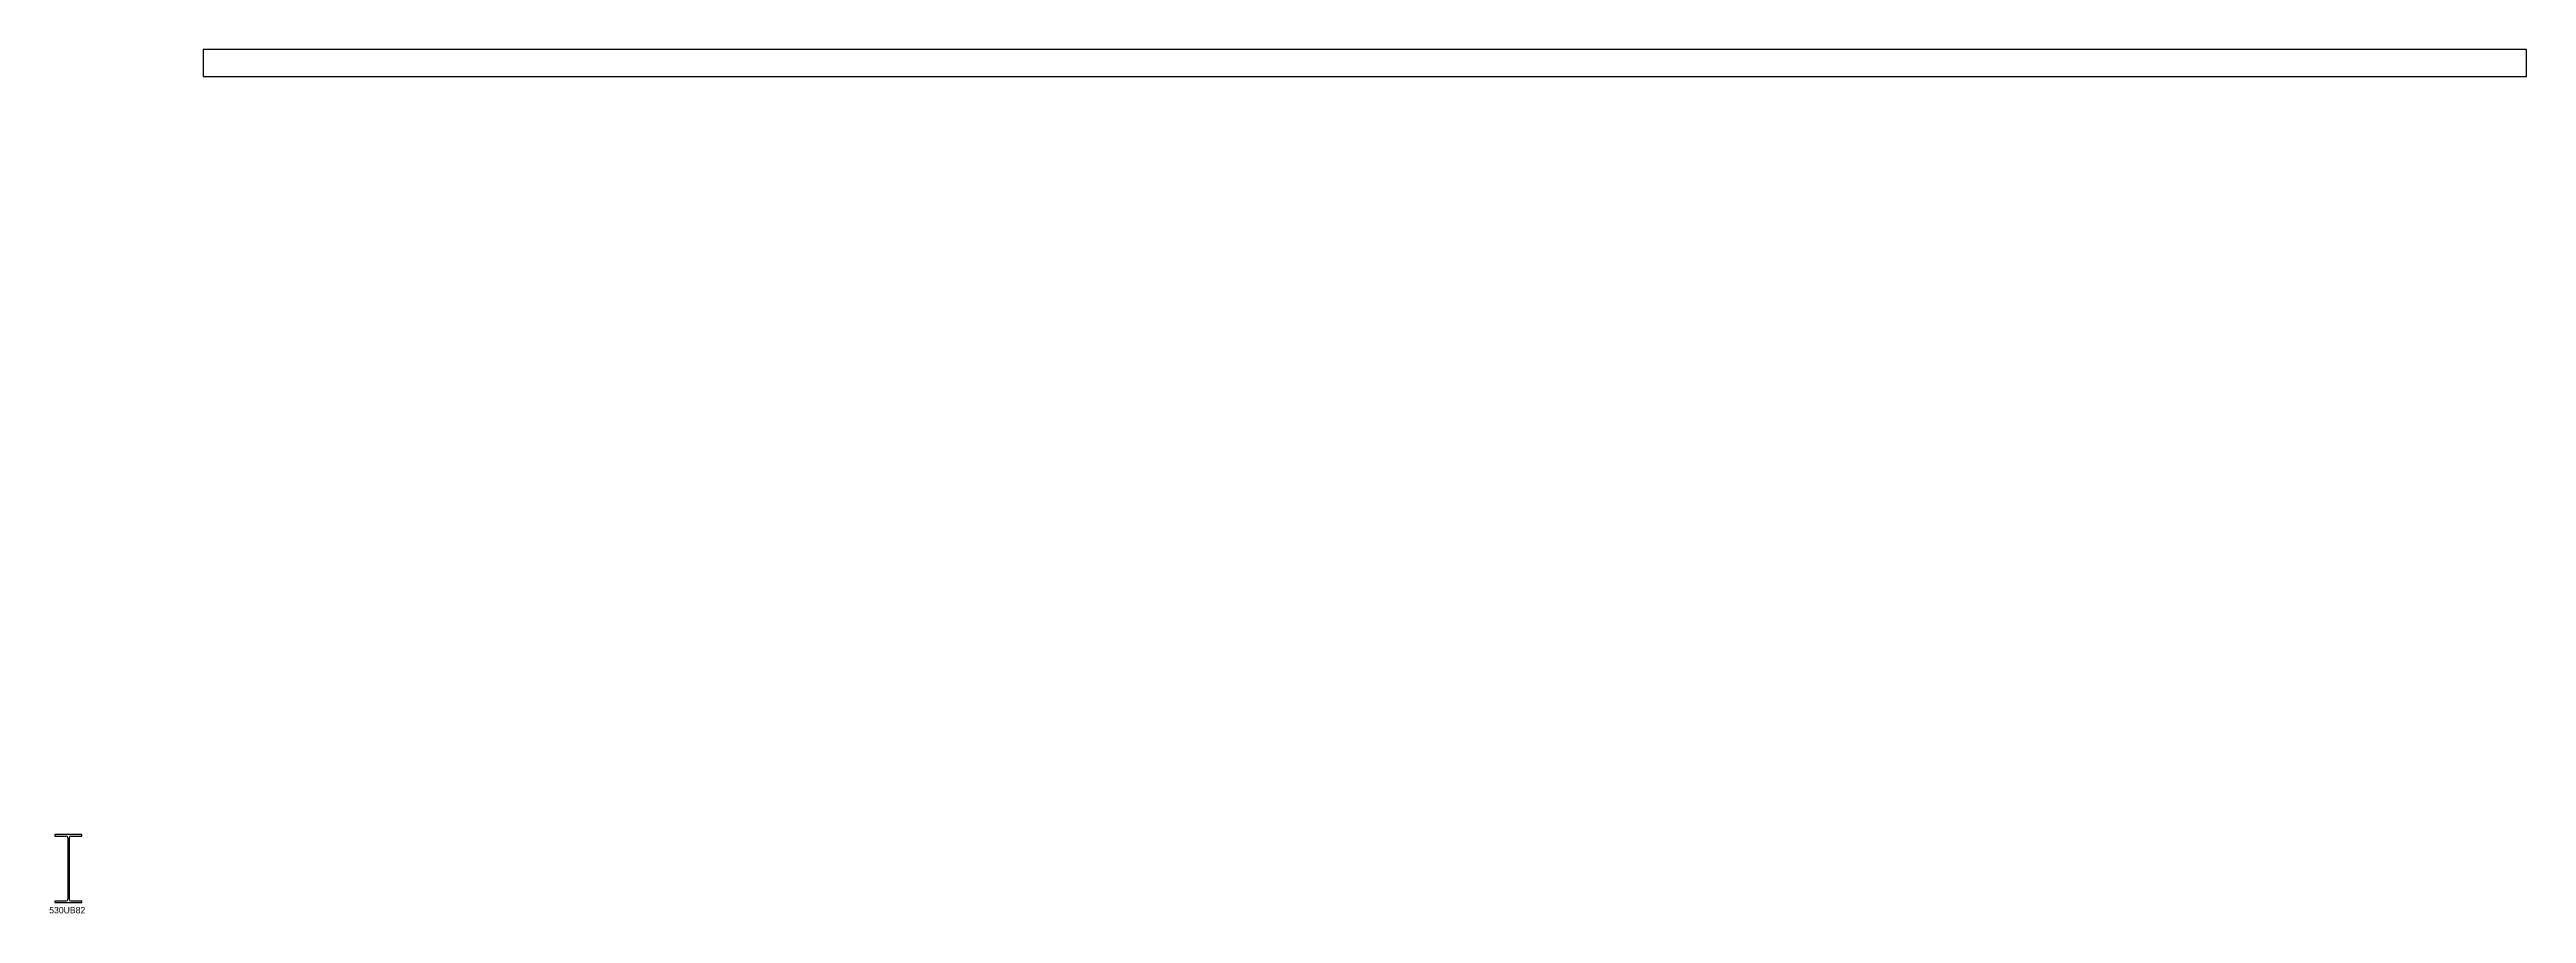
# Model space of a CAD drawing. Header units: millimetres. Extents: x -3553 to 15637, y 2555 to 9244.
import ezdxf

# ---------------------------------------------------------------- set-up
doc = ezdxf.new("R2010")
doc.units = ezdxf.units.MM
doc.layers.get('0').update_dxf_attribs({"linetype": 'CONTINUOUS'})
doc.styles.add('ARCH', font='archd.shx', dxfattribs={"height": 250})

# ---------------------------------------------------------------- blocks, each defined once
blk = doc.blocks.new('530UB82 Steel Beam')
for p, q in [((-104.5, 514.8), (-17.45, 514.8)), ((-4.75, 502.1), (-4.75, 25.9)), ((4.75, 502.1), (4.75, 25.9)), ((17.45, 514.8), (104.5, 514.8)), ((-104.5, 13.2), (-17.45, 13.2)), ((17.45, 13.2), (104.5, 13.2))]:
    blk.add_line(p, q)
for points in [[(104.5, 514.8), (104.5, 528), (-104.5, 528), (-104.5, 514.8)], [(-104.5, 13.2), (-104.5, 0), (104.5, 0), (104.5, 13.2)]]:
    blk.add_lwpolyline(points)
for centre, start, end in [((-17.45, 502.1), 0, 90), ((17.45, 502.1), 90, 180), ((-17.45, 25.9), 270, 0), ((17.45, 25.9), 180, 270)]:
    blk.add_arc(centre, 12.7, start, end)

msp = doc.modelspace()

# ---------------------------------------------------------------- linework, layer by layer
msp.add_lwpolyline([(-2363, 9035), (15637, 9035), (15637, 9244), (-2363, 9244)], close=True)

# ---------------------------------------------------------------- block references
msp.add_blockref('530UB82 Steel Beam', (-3406, 2639))

# ---------------------------------------------------------------- texts
at = {"insert": (-3555, 2605), "char_height": 50, "width": 411.3, "attachment_point": 1, "style": 'ARCH'}
msp.add_mtext('530UB82', dxfattribs=at)

doc.saveas('drawing.dxf')
